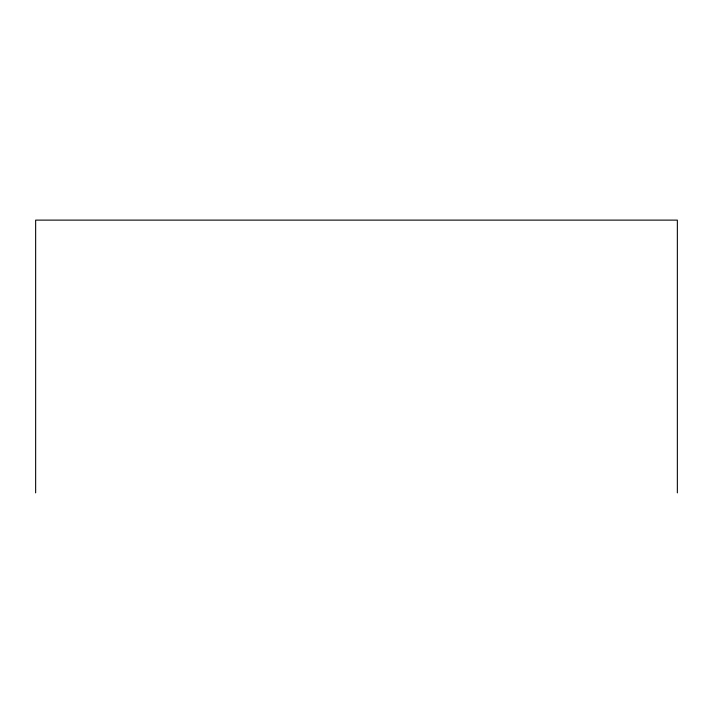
<?xml version="1.0" encoding="UTF-8"?>
<svg xmlns="http://www.w3.org/2000/svg" width="713" height="713" viewBox="0 0 713 713"><rect width="100%" height="100%" fill="white"/><g stroke="black" fill="none" stroke-linecap="round" stroke-linejoin="round"><path stroke-width="1.07" d="M677.35 492.879L677.35 220.121L35.65 220.121L35.65 492.879"/></g></svg>
